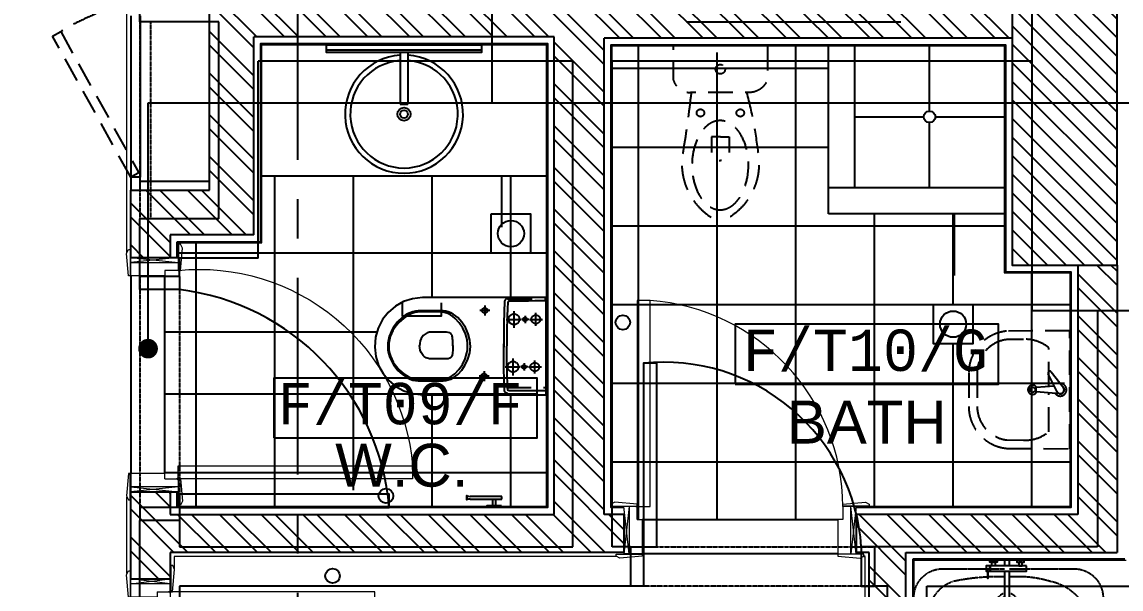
# Model space of a CAD drawing. Header units: millimetres. Extents: x 186805 to 449048, y 2167 to 51540.
# Drawn here: x 407528 to 411718, y 35672 to 37832 of the extents above; entities that cross this region are included whole.
import ezdxf
from ezdxf.enums import TextEntityAlignment as Align

# ---------------------------------------------------------------- set-up
doc = ezdxf.new("R2010")
doc.units = ezdxf.units.MM
for name, pattern in [('3117.NEW ID XR$0$BF$0$CENTER', [2, 1.25, -0.25, 0.25, -0.25]), ('BC$0$DASHDOT2', [0.5, 0.25, -0.125, 0, -0.125]), ('BC$0$HIDDEN2', [0.1875, 0.125, -0.0625]), ('BC$0$XR-BAS2-BLOCK-B$1$CENTER', [2, 1.25, -0.25, 0.25, -0.25]), ('HIDDEN2', [0.1875, 0.125, -0.0625])]:
    doc.linetypes.add(name, pattern=pattern)
doc.layers.get('0').update_dxf_attribs({"linetype": 'CONTINUOUS'})
for name, color, linetype, lineweight in [('0-60x60-C', 3, 'CONTINUOUS', 13), ('0-akl-plasterline', 9, 'CONTINUOUS', 13), ('LINE .05 P.05', 11, 'CONTINUOUS', 5)]:
    doc.layers.add(name, color=color, linetype=linetype, lineweight=lineweight)
for name, color, linetype in [('0-AKL-P1TILES', 8, 'CONTINUOUS'), ('0-AKL-P2TILES', 8, 'CONTINUOUS'), ('3117.NEW ID XR$0$BF$0$0-tiles', 9, 'CONTINUOUS'), ('3117.NEW ID XR$0$BF$0$A-AXES', 9, '3117.NEW ID XR$0$BF$0$CENTER'), ('3117.NEW ID XR$0$BF$0$NAK_DIM', 8, 'CONTINUOUS'), ('A-ABOVE DOOR', 1, 'HIDDEN2'), ('A-CONC-BLDG', 6, 'CONTINUOUS'), ('a-door', 4, 'CONTINUOUS'), ('A-ROOM_ID', 3, 'CONTINUOUS'), ('A-ROOM_NBR', 40, 'CONTINUOUS'), ('a-wall', 140, 'CONTINUOUS'), ('BC$0$a-sanit', 30, 'CONTINUOUS'), ('BC$0$NAK_FIXTURES', 4, 'CONTINUOUS'), ('BC--FIT-DRAIN', 2, 'CONTINUOUS'), ('BC-A-ABOV', 8, 'BC$0$HIDDEN2'), ('BC-A-AXES', 20, 'BC$0$DASHDOT2'), ('BC-A-HATCH', 8, 'CONTINUOUS'), ('BC-A-wall', 6, 'CONTINUOUS'), ('BC-dim', 1, 'CONTINUOUS'), ('BF$0$0-tiles', 9, 'CONTINUOUS'), ('BF$0$00', 7, 'CONTINUOUS'), ('BF$0$line', 1, 'CONTINUOUS'), ('TC$0$Nak_Tiletag', 3, 'CONTINUOUS'), ('TC-FLOORING', 41, 'CONTINUOUS')]:
    doc.layers.add(name, color=color, linetype=linetype)
doc.styles.add('SITE SURVEY ROOM$0$SITE SURVEY ROOM$0$XREF1$0$XREF1$0$XREF1$0$paris 2-3-4.DWG124$0$guest room-2$0$FINAL DRGS1$0$C2', font='swissk.ttf', dxfattribs={"height": 0.4})
doc.styles.add('style1', font='monos.ttf')
doc.styles.add('TC$0$Standard', font='txt')
doc.dimstyles.new('TC$0$POINTER', dxfattribs={"dimtxt": 80, "dimasz": 120, "dimexe": 20, "dimexo": 20, "dimgap": 20, "dimtad": 1, "dimdec": 0, "dimtxsty": 'TC$0$Standard', "dimcen": 2.5, "dimadec": 0, "dimazin": 0, "dimtfac": 1, "dimtdec": 0, "dimtix": 1, "dimtmove": 1, "dimatfit": 3, "dimldrblk": 'TC$0$_Dot', "dimfxl": 1, "dimarcsym": 0})
pattern_1 = [(315, (-189031.63, 11508.82), (-79.54951, -79.54951), []), (315, (-188978.59, 11508.82), (-79.54951, -79.54951), [])]

# ---------------------------------------------------------------- blocks, each defined once
blk = doc.blocks.new('A$C7C4A1575')
at = {"layer": 'A-ABOVE DOOR', "color": 8}
for p, q in [((38245.1, 15850), (39175.1, 15850)), ((39175.1, 15700), (38245.1, 15700)), ((40895.1, 14670), (40895.1, 15600)), ((41045.1, 14670), (41045.1, 15600)), ((41005.1, 13700), (41005.1, 14450)), ((41045.1, 13700), (41045.1, 14450))]:
    blk.add_line(p, q, dxfattribs=at)
at = {"layer": 'A-CONC-BLDG', "color": 8}
blk.add_lwpolyline([(37645.1, 13450), (37645.1, 14800), (37245.1, 14800), (37245.1, 13450)], close=True, dxfattribs=at)
at = {"layer": 'a-door', "color": 8}
for p, q in [((39111.2, 15850), (39161.2, 15850)), ((39125.1, 15850), (39175.1, 15850))]:
    blk.add_line(p, q, dxfattribs=at)
for points in [[(38245.1, 15700), (38295.1, 15700), (38295.1, 15850), (38245.1, 15850)], [(39125.1, 15700), (39075.1, 15700), (39075.1, 15000), (39125.1, 15000), (39125.1, 15850)], [(39175.1, 15700), (39111.2, 15700)], [(39175.1, 15700), (39125.1, 15700)], [(40895.1, 15550), (40095.1, 15550), (40095.1, 15500), (40895.1, 15500), (40895.1, 15600)], [(40895.1, 15550), (41045.1, 15550), (41045.1, 15600)], [(40045.1, 14770), (40045.1, 14820), (39895.1, 14820), (39895.1, 14770)], [(40895.1, 14670), (40895.1, 14720), (41045.1, 14720), (41045.1, 14670)]]:
    blk.add_lwpolyline(points, dxfattribs=at)
for centre, radius, start, end in [((39049.1, 15752), 755.8, 183.9428, 275.7704), ((41004.6, 15626.1), 912.7, 184.784, 263.1072)]:
    blk.add_arc(centre, radius, start, end, dxfattribs=at)
at = {"layer": 'a-wall', "color": 8}
for p, q in [((38045.1, 17900), (38045.1, 15850)), ((38195.1, 17900), (38195.1, 15850)), ((40895.1, 15850), (40895.1, 15950)), ((41045.1, 15950), (41045.1, 15600)), ((38045.1, 15850), (37245.1, 15850)), ((38195.1, 15850), (38245.1, 15850)), ((38245.1, 15700), (38245.1, 15850)), ((39175.1, 15850), (40895.1, 15850)), ((39175.1, 15700), (39175.1, 15850)), ((37395.1, 14800), (37395.1, 15700)), ((37395.1, 15700), (38245.1, 15700)), ((39175.1, 15700), (39245.1, 15700)), ((39245.1, 15700), (39245.1, 13850)), ((39395.1, 15700), (39395.1, 13850)), ((40895.1, 15700), (39395.1, 15700)), ((40895.1, 15600), (40895.1, 15700)), ((40895.1, 15600), (41045.1, 15600)), ((40895.1, 14670), (41045.1, 14670)), ((40895.1, 14670), (40895.1, 14600)), ((41045.1, 14670), (41045.1, 14450)), ((40595.1, 14600), (40895.1, 14600)), ((40595.1, 14600), (40595.1, 13850)), ((40745.1, 14450), (40745.1, 13700)), ((40745.1, 14450), (41045.1, 14450)), ((37645.1, 13850), (39245.1, 13850)), ((39395.1, 13850), (40595.1, 13850)), ((38962.1, 13700), (38145.1, 13700)), ((40745.1, 13700), (41045.1, 13700)), ((41045.1, 13700), (41045.1, 13250))]:
    blk.add_line(p, q, dxfattribs=at)
blk = doc.blocks.new('A$C32DD6ECA')
at = {"layer": '0-60x60-C', "color": 16, "xscale": 0.0418312498368323, "yscale": 0.0418312498368323, "zscale": 0.0418312498368323, "rotation": 180}
blk.add_blockref('A$C7C4A1575', (4397.08, 2202.64), dxfattribs=at)
blk = doc.blocks.new('3117.NEW ID XR$0$BF$0$BATH MIXER')
at = {"layer": '3117.NEW ID XR$0$BF$0$NAK_DIM'}
blk.add_hatch(color=1, dxfattribs=at).paths.add_polyline_path([(109.6, -18.2), (108, -18.2), (108, -35.6), (109.6, -35.6)])
at = {"layer": '3117.NEW ID XR$0$BF$0$NAK_DIM', "color": 1}
for p, q in [((108, -18.2), (108, -35.6)), ((109.6, -18.2), (109.6, -35.6))]:
    blk.add_line(p, q, dxfattribs=at)
for points in [[(-7.8, -18.2), (120.2, -18.2), (120.2, -35.6), (-7.8, -35.6)], [(0, -0.7), (23.5, -0.7), (23.5, -6.9), (0, -6.9)], [(6.4, -6.9), (17.1, -6.9), (17.1, -18.2), (6.4, -18.2)], [(108.6, -0.7), (85.1, -0.7), (85.1, -6.9), (108.6, -6.9)], [(102.2, -6.9), (91.5, -6.9), (91.5, -18.2), (102.2, -18.2)], [(113.6, -35.6), (116.5, -35.6), (116.5, -57.3), (113.6, -57.3)]]:
    blk.add_lwpolyline(points, close=True, dxfattribs=at)
for points in [[(46.1, -18.2), (46.1, -0.7), (62.5, -0.7), (62.5, -18.2)], [(62.5, -35.6), (62.5, -160.3), (46.1, -160.3), (46.1, -35.6)]]:
    blk.add_lwpolyline(points, dxfattribs=at)
blk = doc.blocks.new('3117.NEW ID XR$0$BF$0$A$C2D200C54')
at = {"color": 1}
for p, q in [((324.1, 32.4), (78.3, 32.4)), ((578.3, 32.4), (343.7, 32.4)), ((-32.4, -78.3), (-32.4, -1355.5)), ((689.1, -1355.5), (689.1, -78.3)), ((26.6, -136.4), (-5.8, -1210.8)), ((662.4, -1210.8), (630, -136.4)), ((-4.6, -625.9), (-9.5, -760.9)), ((661.2, -625.9), (666.2, -760.9))]:
    blk.add_line(p, q, dxfattribs=at)
at = {"color": 251}
for centre in [(320.1, -85.1), (347.5, -85.1), (314.4, -98.8), (320.1, -112.5), (333.8, -98.8), (333.8, -118.2), (347.5, -112.5), (353.2, -98.8)]:
    blk.add_circle(centre, 4.75, dxfattribs=at)
at = {"color": 1}
for centre, radius, start, end in [((78.3, -78.3), 110.7, 90, 180), ((291.4, -418.7), 422.1, 85.5577, 106.7228), ((371.8, -794.8), 797.6, 78.0678, 92.0174), ((578.3, -78.3), 110.7, 0, 90), ((207.8, -204.1), 193.4, 101.2931, 159.5303), ((497.2, -141.3), 132.9, 2.0978, 72.7123), ((333.8, -98.8), 40, 111.1128, 68.8872), ((333.8, -98.8), 26.7, 118.8369, 61.1631), ((161.7, -632), 166.4, 154.849, 177.9022), ((494.9, -632), 166.4, 2.0978, 25.151), ((95.2, -697.2), 122.6, 144.4748, 211.3296), ((561.5, -697.2), 122.6, 328.6704, 35.5252), ((193, -768.3), 202.7, 177.9022, 198.7642), ((463.6, -768.3), 202.7, 341.2358, 2.0978), ((215.6, -1218.9), 221.5, 177.9022, 217.9835), ((441.1, -1218.9), 221.5, 322.0165, 2.0978), ((144.7, -1355.5), 177.2, 180, 240.5846), ((328.3, -799.9), 625.2, 242.6416, 297.3584), ((511.9, -1355.5), 177.2, 299.4154, 0), ((328.3, -738.6), 817.3, 250.6666, 289.3334)]:
    blk.add_arc(centre, radius, start, end, dxfattribs=at)
at = {"layer": '3117.NEW ID XR$0$BF$0$NAK_DIM', "color": 1, "xscale": 1.200000000011639, "yscale": 1.200000000011639, "zscale": 1.200000000011639}
blk.add_blockref('3117.NEW ID XR$0$BF$0$BATH MIXER', (268.7, 65.3), dxfattribs=at)
blk = doc.blocks.new('BF$0$LEGER TOILET ROLL HOLDER TOP VIEW')
at = {"layer": 'BF$0$line', "color": 1, "linetype": 'Continuous', "ltscale": 2}
for p, q in [((29.8, 0), (-91.7, 0)), ((29.8, -10), (29.8, 0)), ((-91.7, -10), (29.8, -10))]:
    blk.add_line(p, q, dxfattribs=at)
for points in [[(-103.2, -12.2), (-103.2, 2.2), (-105.8, 2.2), (-105.8, -12.2)], [(27.5, -35.8), (-27.5, -35.8), (-27.5, -38.5), (27.5, -38.5)], [(5, -10), (5, -35.8), (-5, -35.8), (-5, -10)]]:
    blk.add_lwpolyline(points, close=True, dxfattribs=at)
for centre, start, end in [((-89.4, 43.4), 251.4193, 266.8894), ((-89.4, -53.4), 93.1106, 108.5807)]:
    blk.add_arc(centre, 43.5, start, end, dxfattribs=at)
blk = doc.blocks.new('A$C2864007E')
at = {"layer": 'LINE .05 P.05'}
for p, q in [((167, 930), (17, 910)), ((17, 860), (17, 930)), ((17, 930), (167, 910)), ((167, 930), (167, 880)), ((17, 910), (167, 910)), ((167, 880), (117, 880)), ((117, 880), (117, 860)), ((117, 860), (17, 860)), ((17, 120), (17, 50)), ((117, 120), (17, 120)), ((117, 100), (117, 120)), ((117, 100), (167, 100)), ((172, 100), (160.8, 100)), ((167, 95.2), (167, 105.9)), ((167, 100), (167, 50)), ((167, 70), (17, 50)), ((17, 70), (167, 50)), ((167, 70), (17, 70))]:
    blk.add_line(p, q, dxfattribs=at)
for points in [[(184, 965.3), (176.5, 980), (169, 980), (169, 880), (176, 880)], [(0, 945.1), (7.5, 959.8), (15, 959.8), (15, 859.8), (8, 859.8)], [(947, 150), (947, 100), (167, 100), (167, 150)], [(0, 34.7), (7.5, 20), (15, 20), (15, 120), (8, 120)], [(184, 14.7), (176.5, 0), (169, 0), (169, 100), (176, 100)]]:
    blk.add_lwpolyline(points, close=True, dxfattribs=at)
blk.add_circle((167, 100.2), 2.95, dxfattribs=at)
blk.add_arc((169.7, 101.2), 778.8, 3.595, 90.198, dxfattribs=at)
blk = doc.blocks.new('A$C343D1C16')
at = {"layer": 'LINE .05 P.05'}
for p, q in [((17, 874), (17, 944)), ((197, 924), (17, 944)), ((17, 924), (197, 944)), ((197, 924), (17, 924)), ((197, 894), (197, 944)), ((147, 894), (147, 874)), ((147, 894), (197, 894)), ((202, 894), (190.8, 894)), ((197, 898.8), (197, 888.1)), ((147, 874), (17, 874)), ((17, 120), (17, 50)), ((147, 120), (17, 120)), ((147, 100), (147, 120)), ((197, 100), (147, 100)), ((197, 50), (197, 100)), ((197, 50), (17, 70)), ((17, 50), (197, 70)), ((17, 70), (197, 70))]:
    blk.add_line(p, q, dxfattribs=at)
for points in [[(0, 959.3), (7.5, 974), (15, 974), (15, 874), (8, 874)], [(214, 979.3), (206.5, 994), (199, 994), (199, 894), (206, 894)], [(1091, 844), (1091, 894), (197, 894), (197, 844)], [(0, 34.9), (7.5, 20.2), (15, 20.2), (15, 120.2), (8, 120.2)], [(214, 14.7), (206.5, 0), (199, 0), (199, 100), (206, 100)]]:
    blk.add_lwpolyline(points, close=True, dxfattribs=at)
blk.add_circle((197, 893.8), 2.95, dxfattribs=at)
blk.add_arc((278.8, 910.8), 815, 264.2401, 355.2954, dxfattribs=at)
blk = doc.blocks.new('A$C6AB666F1')
at = {"layer": 'LINE .05 P.05'}
for p, q in [((100, 172), (100, 160.8)), ((100, 167), (50, 167)), ((70, 167), (50, -13)), ((70, -13), (50, 167)), ((70, 167), (70, -13)), ((95.2, 167), (105.9, 167)), ((100, 117), (100, 167)), ((935, 167), (885, 167)), ((885, 167), (885, 117)), ((935, 167), (915, -13)), ((935, -13), (915, 167)), ((915, -13), (915, 167)), ((100, 117), (120, 117)), ((120, 117), (120, -13)), ((865, 117), (865, -13)), ((885, 117), (865, 117)), ((120, -13), (50, -13)), ((865, -13), (935, -13))]:
    blk.add_line(p, q, dxfattribs=at)
for points in [[(150, 952), (100, 952), (100, 167), (150, 167)], [(150, 952), (100, 952), (100, 167), (150, 167)], [(14.7, 184), (0, 176.5), (0, 169), (100, 169), (100, 176)], [(970.3, 184), (985, 176.5), (985, 169), (885, 169), (885, 176)], [(34.7, -30), (20, -22.5), (20, -15), (120, -15), (120, -22)], [(950.1, -30), (964.8, -22.5), (964.8, -15), (864.8, -15), (864.8, -22)]]:
    blk.add_lwpolyline(points, close=True, dxfattribs=at)
blk.add_circle((100.2, 167), 2.95, dxfattribs=at)
blk.add_arc((92.2, 161.3), 792.8, 0.41, 85.8219, dxfattribs=at)
blk = doc.blocks.new('TC$0$_Dot')
at = {"color": 0, "linetype": 'ByBlock', "lineweight": -2}
blk.add_line((-0.5, 0), (-1, 0), dxfattribs=at)
at = {"color": 0, "linetype": 'ByBlock', "const_width": 0.5}
blk.add_lwpolyline([(-0.25, 0, 1), (0.25, 0, 1)], format="xyb", close=True, dxfattribs=at)
blk = doc.blocks.new('A$C7DAB1636')
at = {"layer": 'BC-A-HATCH'}
h = blk.add_hatch(dxfattribs=at)
h.set_pattern_fill('ANSI32', color=256, scale=300, style=0)
h.set_pattern_definition(pattern_1)
h.paths.add_polyline_path([(22963.3, 5282.1), (16532.4, 5282.1), (16532.4, 5552.1), (16167.4, 5552.1), (16167.4, 5752.1), (16582.4, 5752.1), (16582.4, 6512.1), (16732.4, 6512.1), (16732.4, 5482.1), (19397.4, 5482.1), (19397.4, 7492.1), (19347.4, 7492.1), (19347.4, 7637.1), (20192.4, 7637.1), (20192.4, 8587.1), (20342.4, 8587.1), (20342.4, 7492.1), (19537.4, 7492.1), (19537.4, 5482.1), (21677.4, 5482.1), (21677.4, 5892.1), (21747.4, 5892.1), (21777.4, 5862.1), (21777.4, 5482.1), (22713.3, 5482.1), (22713.3, 6403.1), (22322.3, 6403.1), (22284.2, 6441.2), (22284.2, 6503.1), (22713.3, 6503.1), (22713.3, 7492.1), (21331.3, 7492.1), (21331.3, 7622.1), (22076.3, 7622.1), (22076.3, 9727.1), (21326.3, 9727.1), (21326.3, 9877.1), (22076.3, 9877.1), (22076.3, 11787.1), (21381.3, 11787.1), (21381.3, 11937.1), (22076.3, 11937.1), (22076.3, 13612.1), (22176.3, 13570.7), (22176.3, 9087.4), (22317.4, 9087.4), (22317.4, 13519.5), (22417.4, 13478.1), (22417.4, 9087.1), (22963.3, 9087.1)])
h.paths.add_polyline_path([(22813.3, 5482.1), (22863.3, 5482.1), (22863.3, 7492.1), (22813.3, 7492.1)], flags=16)
h.paths.add_polyline_path([(22863.3, 7537.2), (22863.3, 8937.1), (22267.4, 8937.1), (22267.4, 7537.2)], flags=16)
h = blk.add_hatch(dxfattribs=at)
h.set_pattern_fill('ANSI32', color=256, scale=300, style=0)
h.set_pattern_definition(pattern_1)
h.paths.add_polyline_path([(18462.4, 7492.1), (16732.4, 7492.1), (16732.4, 7392.1), (16582.4, 7392.1), (16582.4, 7722.6), (16732.4, 7722.6), (16732.4, 7637.1), (18196.4, 7637.1), (18196.4, 9457.1), (17051.4, 9457.1), (17051.4, 8702.1), (16732.4, 8702.1), (16732.4, 8616.6), (16582.4, 8616.6), (16582.4, 8872.1), (16617.4, 8872.1), (16882.4, 8872.1), (16882.4, 9587.1), (16582.4, 9587.1), (16582.4, 10062.1), (16429.4, 10062.1), (16429.4, 10212.1), (16582.4, 10212.1), (16582.4, 12007.1), (16732.4, 12007.1), (16732.4, 11937.1), (17577.4, 11937.1), (17577.4, 11787.1), (16732.4, 11787.1), (16732.4, 9787.1), (17032.4, 9787.1), (17032.4, 9627.1), (18557.4, 9627.1), (18557.4, 10232.1), (18707.4, 10232.1), (18707.4, 9642.1), (19457.4, 9642.1), (19457.4, 11787.1), (18462.4, 11787.1), (18462.4, 11937.1), (19459.4, 11937.1), (19459.4, 12031.6), (19609.4, 12031.6), (19609.4, 11937.1), (20342.4, 11937.1), (20342.4, 11787.1), (19642.4, 11787.1), (19642.4, 9877.1), (19942.4, 9877.1), (19942.4, 9452.1), (18387.4, 9452.1), (18387.4, 7637.1), (18462.4, 7637.1)])
h = blk.add_hatch(dxfattribs=at)
h.set_pattern_fill('ANSI31', color=1, scale=400, style=0)
h.set_pattern_definition([(315, (-188959.54, 11583.905), (-35.355339, -35.355339), [])])
h.paths.add_polyline_path([(20342.4, 8587.1), (19942.4, 8587.1), (19942.4, 9877.1), (20342.4, 9877.1)])
at = {"layer": '0-AKL-P1TILES'}
blk.add_line((16617.4, 8907.1), (16882.4, 8907.1), dxfattribs=at)
at = {"layer": '0-AKL-P2TILES'}
for p, q in [((18517.4, 7617.1), (18517.4, 9422.1)), ((18817.4, 7617.1), (18817.4, 9397.1)), ((19117.4, 7617.1), (19117.4, 9422.1)), ((18417.4, 9337.1), (19242.4, 9337.1)), ((18417.4, 9037.1), (19242.4, 9037.1)), ((17131.4, 7666.9), (17131.4, 8927.1)), ((17431.4, 7730.1), (17431.4, 8926.9)), ((17731.4, 8463.7), (17731.4, 8926.9)), ((18031.4, 8463.4), (18031.4, 8926.9)), ((19417.4, 7667.1), (19417.4, 8782.1)), ((19717.4, 8437.1), (19717.4, 8782.1)), ((18417.4, 8737.1), (19912.4, 8737.1)), ((17956.4, 8632.4), (16762.4, 8632.4)), ((16831.4, 7667.1), (16831.4, 8672.1)), ((20017.4, 7667.1), (20017.4, 8557.1)), ((18417.4, 8437.1), (20162.4, 8437.1)), ((17520.8, 8332.1), (16712.4, 8332.1)), ((19717.4, 7667.1), (19717.4, 8287.1)), ((18417.4, 8137.1), (20141.8, 8137.1)), ((18126.4, 8095.4), (16712.4, 8095.4)), ((17731.4, 7666.9), (17731.4, 8097.6)), ((18031.4, 7666.9), (18031.4, 8093)), ((18417.4, 7837.1), (20162.4, 7837.1)), ((18166.4, 7795.4), (16712.4, 7795.4))]:
    blk.add_line(p, q, dxfattribs=at)
at = {"layer": '0-AKL-P2TILES', "color": 4}
for points in [[(17956.4, 8782.1), (18106.4, 8782.1), (18106.4, 8632.1), (17956.4, 8632.1)], [(19642.4, 8437.1), (19792.4, 8437.1), (19792.4, 8287.1), (19642.4, 8287.1)]]:
    blk.add_lwpolyline(points, close=True, dxfattribs=at)
for centre in [(18031.4, 8707.1), (19717.4, 8362.1)]:
    blk.add_circle(centre, 50, dxfattribs=at)
at = {"layer": '0-akl-plasterline', "color": 61}
for p, q in [((16567.4, 8635.7), (16567.4, 10047.1)), ((16567.4, 7411.3), (16567.4, 7703.4)), ((16747.4, 7477.1), (16747.4, 7431.3)), ((18433.4, 7477.1), (16747.4, 7477.1)), ((19382.4, 5497.1), (19382.4, 7477.1)), ((20376.4, 7462.1), (19567.4, 7462.1)), ((19567.4, 7462.1), (19567.4, 5512.1))]:
    blk.add_line(p, q, dxfattribs=at)
for points in [[(16762.4, 8672.1), (17081.4, 8672.1), (17081.4, 9427.1), (18166.4, 9427.1), (18166.4, 7667.1), (16762.4, 7667.1), (16762.4, 7722.6)], [(18462.4, 7667.1), (18417.4, 7667.1), (18417.4, 9422.1), (19912.4, 9422.1), (19912.4, 8557.1), (20162.4, 8557.1), (20162.4, 7667.1), (19347.4, 7667.1)]]:
    blk.add_lwpolyline(points, dxfattribs=at)
at = {"layer": '3117.NEW ID XR$0$BF$0$0-tiles'}
for p, q in [((18170.4, 9431.1), (18170.4, 7663.1)), ((16758.4, 7663.1), (16758.4, 7722.6)), ((18170.4, 7663.1), (16758.4, 7663.1)), ((20372.4, 7466.1), (19563.4, 7466.1)), ((19563.4, 7466.1), (19563.4, 5508.1))]:
    blk.add_line(p, q, dxfattribs=at)
blk.add_lwpolyline([(18462.4, 7663.1), (18413.4, 7663.1), (18413.4, 9426.1), (19916.4, 9426.1), (19916.4, 8561.1), (20166.4, 8561.1), (20166.4, 7663.1), (19347.4, 7663.1)], dxfattribs=at)
at = {"layer": 'A-ROOM_NBR'}
for points in [[(18886.2, 8133.9), (19889.9, 8133.9), (19889.9, 8362.1), (18886.2, 8362.1)], [(17127.6, 7928.7), (18131.3, 7928.7), (18131.3, 8156.8), (17127.6, 8156.8)]]:
    blk.add_lwpolyline(points, close=True, dxfattribs=at)
at = {"layer": 'BC$0$a-sanit', "color": 3}
blk.add_line((17081.4, 8927.1), (18166.4, 8927.1), dxfattribs=at)
at = {"layer": 'BC$0$NAK_FIXTURES', "color": 1}
for p, q in [((17328.9, 9407.1), (17918.9, 9407.1)), ((17608.9, 9397.1), (17608.9, 9200.7)), ((17638.9, 9397.1), (17638.9, 9200.7)), ((17608.9, 9200.7), (17638.9, 9200.7))]:
    blk.add_line(p, q, dxfattribs=at)
at = {"layer": 'BC$0$NAK_FIXTURES', "color": 2}
blk.add_lwpolyline([(17328.9, 9427.1), (17918.9, 9427.1), (17918.9, 9397.1), (17328.9, 9397.1)], close=True, dxfattribs=at)
at = {"layer": 'BC$0$NAK_FIXTURES', "color": 1}
for radius in [25, 15]:
    blk.add_circle((17623.9, 9162.1), radius, dxfattribs=at)
at = {"layer": 'BC$0$NAK_FIXTURES'}
blk.add_arc((17623.9, 9162.1), 225, 93.8226, 86.1774, dxfattribs=at)
at = {"layer": 'BC$0$NAK_FIXTURES', "color": 2}
blk.add_arc((17623.9, 9162.1), 205, 94.1961, 85.8039, dxfattribs=at)
at = {"layer": 'BC--FIT-DRAIN', "color": 3}
blk.add_circle((19627.4, 9152.1), 22.1, dxfattribs=at)
at = {"layer": 'BC-A-ABOV', "ltscale": 750}
for p, q in [((17931.7, 8433.3), (17931.7, 8394.6)), ((17951.4, 8414.4), (17912.7, 8414.4)), ((20162.4, 8337.1), (19921.4, 8335.5)), ((19985.3, 8304.2), (19921.7, 8303.4)), ((20162.4, 7887.1), (20162.4, 8337.1)), ((20082.1, 8124.4), (20082.1, 8272)), ((19776.7, 8175.6), (19776.7, 8048.7)), ((19808.9, 8175.6), (19808.9, 8048.7)), ((20113.6, 8104.5), (20080.1, 8172.6)), ((20138.1, 8119.8), (20091.5, 8179.7)), ((20031.9, 8103.6), (20031.9, 8120.6)), ((20103.1, 8126), (20033.4, 8120.6)), ((20033.4, 8103.6), (20033.4, 8120.6)), ((20125.8, 8096.5), (20033.4, 8103.6)), ((20082.1, 7952.3), (20082.1, 8099.9)), ((19921.7, 7920.9), (19985.3, 7920.1)), ((19921.4, 7888.7), (20162.4, 7887.1))]:
    blk.add_line(p, q, dxfattribs=at)
blk.add_lwpolyline([(16613, 8939.1), (16582.4, 8922.1), (16284.3, 9460.1), (16314.9, 9477)], close=True, dxfattribs=at)
at = {"layer": 'BC-A-ABOV', "ltscale": 750, "flags": 128}
for points in [[(19009.9, 9422.1), (18649.9, 9422.1), (18649.9, 9295.1, 0.346694), (18716.6, 9244.9), (18716.6, 9244.9)], [(19009.9, 9422.1), (19009.9, 9422.1), (19009.9, 9296.1, -0.316905), (18943.3, 9244.9), (18716.6, 9244.9)], [(18718.5, 9243.7, -0.012385), (18687.6, 9019.4, 0.329237), (18809.5, 8761, 0.127766), (18829.9, 8756, 0.127766)], [(18930.1, 9244.9, -0.035329), (18975, 9002.7, -0.309814), (18850.3, 8761, -0.127766), (18829.9, 8756, -0.127766)], [(18829.9, 9075.4), (18795.9, 9075.4), (18795.9, 9009.2, 0.321354), (18829.9, 8985.2, 240.991361)], [(18829.9, 9075.4), (18863.9, 9075.4), (18863.9, 9009.2, -0.321354), (18829.9, 8985.2, -240.991361)]]:
    blk.add_lwpolyline(points, format="xyb", dxfattribs=at)
at = {"layer": 'BC-A-ABOV', "ltscale": 750}
for points in [[(18160, 8463.6), (18157.5, 8463.6), (18152.5, 8463.6), (18135.9, 8463.6), (18111.8, 8463.6), (18081.2, 8463.6), (18045.7, 8463.6), (18006.3, 8463.6), (17921.7, 8463.6), (17837.7, 8463.6), (17799.3, 8463.6), (17764.9, 8463.7), (17735.8, 8463.7), (17713.5, 8463.7), (17699.1, 8463.7), (17695.3, 8463.7), (17694, 8463.7), (17656.8, 8459.2), (17622.2, 8447.8), (17591, 8430.2), (17564, 8407), (17541.8, 8379.2), (17525.3, 8347.4), (17515.1, 8312.4), (17512, 8275), (17512, 8275)], [(17921.6, 8414.3), (17921.6, 8415.3), (17921.8, 8416.3), (17922.1, 8417.3), (17922.4, 8418.2), (17922.8, 8419.1), (17923.3, 8420), (17923.9, 8420.8), (17924.6, 8421.5), (17925.3, 8422.1), (17926.1, 8422.7), (17926.9, 8423.2), (17927.8, 8423.7), (17928.8, 8424), (17929.7, 8424.3), (17930.8, 8424.4), (17931.8, 8424.5), (17932.9, 8424.4), (17933.9, 8424.3), (17934.8, 8424), (17935.8, 8423.7), (17936.7, 8423.2), (17937.5, 8422.7), (17938.3, 8422.1), (17939, 8421.5), (17939.7, 8420.8), (17940.3, 8420), (17940.8, 8419.1), (17941.2, 8418.2), (17941.6, 8417.3), (17941.8, 8416.3), (17942, 8415.3), (17942, 8414.3), (17942, 8413.2), (17941.8, 8412.2), (17941.6, 8411.2), (17941.2, 8410.3), (17940.8, 8409.4), (17940.3, 8408.6), (17939.7, 8407.8), (17939, 8407), (17938.3, 8406.4), (17937.5, 8405.8), (17936.7, 8405.3), (17935.8, 8404.9), (17934.8, 8404.5), (17933.9, 8404.3), (17932.9, 8404.1), (17931.8, 8404.1), (17930.8, 8404.1), (17929.7, 8404.3), (17928.8, 8404.5), (17927.8, 8404.9), (17926.9, 8405.3), (17926.1, 8405.8), (17925.3, 8406.4), (17924.6, 8407), (17923.9, 8407.8), (17923.3, 8408.6), (17922.8, 8409.4), (17922.4, 8410.3), (17922.1, 8411.2), (17921.8, 8412.2), (17921.6, 8413.2), (17921.6, 8414.3)], [(18018.4, 8458.7), (18015.2, 8458.3), (18012.5, 8457.2), (18010.5, 8455.9), (18009.2, 8454.5), (18007.9, 8452.3), (18007.5, 8449.7), (18006.7, 8435.2), (18006.1, 8421.7), (18005.6, 8409.2), (18005.2, 8397.6), (18004.6, 8376.2), (18004.3, 8356.5), (18004.2, 8318.4), (18004.2, 8297.8), (18004.2, 8286.7), (18004.3, 8274.8)], [(18166.2, 8450.6), (18165.8, 8450.6), (18164.7, 8450.6), (18162.8, 8450.6), (18160.3, 8450.6), (18153.6, 8450.6), (18144.9, 8450.5), (18134.6, 8450.5), (18123.1, 8450.4), (18098.1, 8450.3), (18073.1, 8450.2), (18061.6, 8450.2), (18051.3, 8450.1), (18042.6, 8450.1), (18035.8, 8450.1), (18033.4, 8450.1), (18031.5, 8450.1), (18030.4, 8450), (18030, 8450), (18024.3, 8450), (18022.3, 8449.6), (18021, 8448.7), (18019.8, 8445.1), (18019.3, 8440.3), (18018.6, 8425.9), (18018, 8412.9), (18017.5, 8401.1), (18017.1, 8390.4), (18016.7, 8380.5), (18016.5, 8371.3), (18016.2, 8354.3), (18016, 8338), (18016, 8321), (18016.1, 8311.9), (18016.1, 8302.1), (18016.1, 8291.4), (18016.1, 8279.8)], [(18018.4, 8458.7), (18166.4, 8458.7)], [(18155.2, 8093.3), (18159.5, 8093.3), (18161.8, 8093.3), (18162.8, 8093.3), (18165.4, 8094.3), (18166.4, 8096.9), (18166.4, 8097.9), (18166.4, 8101), (18166.4, 8105.9), (18166.4, 8112.5), (18166.4, 8120.7), (18166.4, 8130.4), (18166.4, 8153.6), (18166.4, 8181.1), (18166.4, 8211.8), (18166.4, 8278.5), (18166.4, 8345.1), (18166.4, 8375.8), (18166.4, 8403.3), (18166.4, 8426.5), (18166.4, 8436.2), (18166.4, 8444.4), (18166.4, 8451.1), (18166.4, 8456), (18166.4, 8459), (18166.4, 8460), (18165.4, 8462.6), (18162.8, 8463.7), (18162.2, 8463.7), (18158.6, 8463.7)], [(17773.4, 8412.4), (17772.3, 8412.4), (17769.3, 8412.4), (17764.6, 8412.4), (17758.5, 8412.4), (17743.2, 8412.4), (17725.6, 8412.4), (17708.1, 8412.4), (17692.8, 8412.4), (17686.6, 8412.4), (17681.9, 8412.4), (17678.9, 8412.4), (17677.8, 8412.4), (17667.7, 8411.6), (17657.5, 8409.4), (17647.2, 8405.8), (17637, 8400.9), (17627, 8394.9), (17617.3, 8387.7), (17599.3, 8370.5), (17583.8, 8350.1), (17577.3, 8338.9), (17571.8, 8327.1), (17567.4, 8314.9), (17564.2, 8302.3), (17562.3, 8289.5), (17561.8, 8276.5), (17562.8, 8263.9), (17565, 8251.4), (17568.4, 8239.3), (17573, 8227.5), (17584.9, 8205.5), (17600.1, 8186), (17617.7, 8169.7), (17637, 8157.2), (17647.1, 8152.6), (17657.3, 8149.2), (17667.6, 8147.2), (17677.8, 8146.4), (17678.9, 8146.4), (17681.9, 8146.4), (17686.6, 8146.4), (17692.8, 8146.4), (17708.1, 8146.4), (17725.6, 8146.4), (17743.2, 8146.4), (17758.5, 8146.4), (17764.6, 8146.4), (17769.3, 8146.4), (17772.3, 8146.4), (17773.4, 8146.4), (17783.1, 8147.2), (17792.7, 8149.4), (17802.1, 8152.9), (17811.2, 8157.6), (17820.1, 8163.6), (17828.6, 8170.5), (17844.1, 8187.2), (17857.3, 8206.9), (17867.5, 8228.8), (17874.3, 8252.3), (17877, 8276.5), (17876.6, 8289), (17875, 8301.5), (17868.6, 8325.8), (17858.3, 8348.8), (17844.8, 8369.4), (17828.9, 8386.9), (17820.3, 8394.3), (17811.3, 8400.5), (17802, 8405.5), (17792.5, 8409.2), (17783, 8411.6), (17773.4, 8412.4), (17773.4, 8412.4)], [(17762.6, 8408.8), (17761.8, 8408.8), (17759.3, 8408.8), (17755.5, 8408.8), (17750.5, 8408.8), (17738.1, 8408.8), (17723.8, 8408.8), (17709.6, 8408.8), (17697.1, 8408.8), (17692.2, 8408.8), (17688.3, 8408.8), (17685.9, 8408.8), (17685, 8408.8), (17674.8, 8408), (17664.5, 8405.9), (17654, 8402.5), (17643.6, 8397.9), (17633.3, 8392.1), (17623.3, 8385.2), (17604.6, 8368.7), (17588.5, 8348.9), (17581.7, 8338), (17576, 8326.5), (17571.3, 8314.5), (17567.9, 8302.2), (17565.9, 8289.5), (17565.4, 8276.5), (17566.4, 8263.9), (17568.8, 8251.6), (17572.4, 8239.6), (17577.1, 8228.1), (17582.9, 8217.1), (17589.6, 8206.7), (17605.5, 8187.8), (17623.8, 8172.2), (17643.7, 8160.2), (17654, 8155.9), (17664.4, 8152.7), (17674.7, 8150.7), (17685, 8150), (17685.9, 8150), (17688.3, 8150), (17692.2, 8150), (17697.1, 8150), (17709.6, 8150), (17723.8, 8150), (17738.1, 8150), (17750.5, 8150), (17755.5, 8150), (17759.3, 8150), (17761.8, 8150), (17762.6, 8150), (17772.3, 8150.7), (17781.9, 8152.8), (17791.3, 8156.2), (17800.5, 8160.8), (17809.3, 8166.5), (17817.8, 8173.2), (17833.3, 8189.4), (17846.5, 8208.5), (17856.7, 8229.9), (17863.5, 8252.8), (17865.4, 8264.6), (17866.2, 8276.5), (17865.9, 8288.8), (17864.3, 8301), (17861.6, 8313), (17857.9, 8324.8), (17847.7, 8347.1), (17834.4, 8367.2), (17818.5, 8384.2), (17809.9, 8391.3), (17800.8, 8397.3), (17791.5, 8402.2), (17782, 8405.8), (17772.3, 8408), (17762.6, 8408.8)], [(18012.8, 8380.4), (18069.3, 8380.4)], [(18023, 8380.9), (18023.1, 8382.9), (18023.4, 8385), (18023.9, 8386.9), (18024.6, 8388.8), (18025.4, 8390.6), (18026.5, 8392.3), (18027.6, 8393.8), (18029, 8395.3), (18030.4, 8396.6), (18032, 8397.8), (18033.7, 8398.8), (18035.4, 8399.7), (18037.3, 8400.4), (18039.3, 8400.9), (18041.3, 8401.2), (18043.4, 8401.3), (18045.5, 8401.2), (18047.5, 8400.9), (18049.5, 8400.4), (18051.3, 8399.7), (18053.1, 8398.8), (18054.8, 8397.8), (18056.4, 8396.6), (18057.8, 8395.3), (18059.1, 8393.8), (18060.3, 8392.3), (18061.3, 8390.6), (18062.2, 8388.8), (18062.9, 8386.9), (18063.4, 8385), (18063.7, 8382.9), (18063.8, 8380.9), (18063.7, 8378.8), (18063.4, 8376.7), (18062.9, 8374.8), (18062.2, 8372.9), (18061.3, 8371.1), (18060.3, 8369.4), (18059.1, 8367.9), (18057.8, 8366.4), (18056.4, 8365.1), (18054.8, 8363.9), (18053.1, 8362.9), (18051.3, 8362), (18049.5, 8361.4), (18047.5, 8360.9), (18045.5, 8360.5), (18043.4, 8360.4), (18041.3, 8360.5), (18039.3, 8360.9), (18037.3, 8361.4), (18035.4, 8362), (18033.7, 8362.9), (18032, 8363.9), (18030.4, 8365.1), (18029, 8366.4), (18027.6, 8367.9), (18026.5, 8369.4), (18025.4, 8371.1), (18024.6, 8372.9), (18023.9, 8374.8), (18023.4, 8376.7), (18023.1, 8378.8), (18023, 8380.9), (18023, 8380.9)], [(18043.3, 8348.1), (18043.3, 8411.8)], [(18099.5, 8380.4), (18071.4, 8380.4)], [(18077.8, 8380.3), (18077.9, 8381.1), (18078, 8381.8), (18078.1, 8382.5), (18078.4, 8383.2), (18078.7, 8383.8), (18079.1, 8384.5), (18079.5, 8385), (18080, 8385.6), (18080.5, 8386), (18081.1, 8386.5), (18081.7, 8386.8), (18082.4, 8387.1), (18083, 8387.4), (18083.7, 8387.6), (18084.5, 8387.7), (18085.2, 8387.7), (18086, 8387.7), (18086.7, 8387.6), (18087.5, 8387.4), (18088.1, 8387.1), (18088.8, 8386.8), (18089.4, 8386.5), (18090, 8386), (18090.5, 8385.6), (18091, 8385), (18091.4, 8384.5), (18091.8, 8383.8), (18092.1, 8383.2), (18092.3, 8382.5), (18092.5, 8381.8), (18092.6, 8381.1), (18092.7, 8380.3), (18092.6, 8379.5), (18092.5, 8378.8), (18092.3, 8378.1), (18092.1, 8377.4), (18091.8, 8376.8), (18091.4, 8376.2), (18091, 8375.6), (18090.5, 8375.1), (18090, 8374.6), (18089.4, 8374.1), (18088.8, 8373.8), (18088.1, 8373.5), (18087.5, 8373.2), (18086.7, 8373), (18086, 8372.9), (18085.2, 8372.9), (18084.5, 8372.9), (18083.7, 8373), (18083, 8373.2), (18082.4, 8373.5), (18081.7, 8373.8), (18081.1, 8374.1), (18080.5, 8374.6), (18080, 8375.1), (18079.5, 8375.6), (18079.1, 8376.2), (18078.7, 8376.8), (18078.4, 8377.4), (18078.1, 8378.1), (18078, 8378.8), (18077.9, 8379.5), (18077.8, 8380.3), (18077.8, 8380.3)], [(18085.2, 8394.1), (18085.2, 8366)], [(18101.9, 8380.4), (18151.9, 8380.4)], [(18109.6, 8380.3), (18109.6, 8382), (18109.9, 8383.7), (18110.3, 8385.3), (18110.9, 8386.8), (18111.6, 8388.3), (18112.4, 8389.7), (18113.4, 8391), (18114.5, 8392.2), (18115.6, 8393.2), (18116.9, 8394.2), (18118.3, 8395), (18119.8, 8395.8), (18121.3, 8396.3), (18122.9, 8396.7), (18124.6, 8397), (18126.3, 8397.1), (18128, 8397), (18129.7, 8396.7), (18131.3, 8396.3), (18132.8, 8395.8), (18134.3, 8395), (18135.7, 8394.2), (18136.9, 8393.2), (18138.1, 8392.2), (18139.2, 8391), (18140.2, 8389.7), (18141, 8388.3), (18141.7, 8386.8), (18142.3, 8385.3), (18142.7, 8383.7), (18142.9, 8382), (18143, 8380.3), (18142.9, 8378.6), (18142.7, 8377), (18142.3, 8375.4), (18141.7, 8373.8), (18141, 8372.4), (18140.2, 8371), (18139.2, 8369.7), (18138.1, 8368.5), (18136.9, 8367.4), (18135.7, 8366.5), (18134.3, 8365.6), (18132.8, 8364.9), (18131.3, 8364.3), (18129.7, 8363.9), (18128, 8363.7), (18126.3, 8363.6), (18124.6, 8363.7), (18122.9, 8363.9), (18121.3, 8364.3), (18119.8, 8364.9), (18118.3, 8365.6), (18116.9, 8366.5), (18115.6, 8367.4), (18114.5, 8368.5), (18113.4, 8369.7), (18112.4, 8371), (18111.6, 8372.4), (18110.9, 8373.8), (18110.3, 8375.4), (18109.9, 8377), (18109.6, 8378.6), (18109.6, 8380.3), (18109.6, 8380.3)], [(18126.3, 8355.1), (18126.3, 8405.2)], [(17809.7, 8279.8), (17809.7, 8285.4), (17809.6, 8290.5), (17809.6, 8295.1), (17809.5, 8299.3), (17809.3, 8306.4), (17808.8, 8312), (17808, 8316.4), (17806.9, 8319.9), (17805.4, 8322.8), (17803.3, 8325.2), (17801, 8327.1), (17798.3, 8328.5), (17792.4, 8330.3), (17786.3, 8331), (17780.8, 8331.2), (17773.9, 8331.2), (17765.6, 8331.2), (17747.8, 8331.2), (17739.7, 8331.3), (17736.1, 8331.3), (17733, 8331.3), (17730.5, 8331.3), (17728.5, 8331.3), (17727.3, 8331.3), (17726.9, 8331.3), (17721.6, 8331), (17716.7, 8330.1), (17712.1, 8328.7), (17707.8, 8326.8), (17703.9, 8324.3), (17700.4, 8321.5), (17697.1, 8318.3), (17694.2, 8314.8), (17689.4, 8306.9), (17686, 8298.2), (17684, 8289), (17683.3, 8279.8)], [(17512, 8275), (17516.3, 8238.5), (17527.1, 8204.5), (17544, 8173.9), (17566.1, 8147.2), (17592.9, 8125.1), (17623.5, 8108.3), (17657.5, 8097.5), (17694, 8093.3), (17698.7, 8093.3), (17711.8, 8093.3), (17732.4, 8093.3), (17759.2, 8093.3), (17791.2, 8093.3), (17827.2, 8093.3), (17906.9, 8093.3), (17989.2, 8093.3), (18028.6, 8093.3), (18065.3, 8093.3), (18098.2, 8093.3), (18126.2, 8093.3), (18148.1, 8093.3), (18162.8, 8093.3)], [(17809.7, 8281.1), (17809.7, 8275.5), (17809.6, 8270.4), (17809.6, 8265.7), (17809.5, 8261.6), (17809.3, 8254.5), (17808.8, 8248.9), (17808, 8244.4), (17806.9, 8240.9), (17805.4, 8238.1), (17803.3, 8235.7), (17801, 8233.8), (17798.3, 8232.3), (17792.4, 8230.5), (17786.3, 8229.8), (17780.8, 8229.7), (17773.9, 8229.7), (17765.6, 8229.7), (17747.8, 8229.6), (17739.7, 8229.6), (17736.1, 8229.6), (17733, 8229.6), (17730.5, 8229.6), (17728.5, 8229.5), (17727.3, 8229.5), (17726.9, 8229.5), (17721.6, 8229.8), (17716.7, 8230.7), (17712.1, 8232.2), (17707.8, 8234.1), (17703.9, 8236.5), (17700.4, 8239.3), (17697.1, 8242.5), (17694.2, 8246.1), (17689.4, 8254), (17686, 8262.7), (17684, 8271.8), (17683.3, 8281.1)], [(18018.4, 8099), (18015.2, 8099.4), (18012.5, 8100.5), (18010.5, 8101.9), (18009.2, 8103.2), (18007.9, 8105.5), (18007.5, 8108), (18006.7, 8122.6), (18006.1, 8136.2), (18005.6, 8148.8), (18005.2, 8160.7), (18004.6, 8182.7), (18004.3, 8203), (18004.2, 8242.4), (18004.2, 8263.4), (18004.3, 8286.5)], [(18166.2, 8107.5), (18165.8, 8107.5), (18164.7, 8107.6), (18162.8, 8107.6), (18160.3, 8107.6), (18153.6, 8107.6), (18144.9, 8107.6), (18134.6, 8107.7), (18123.1, 8107.7), (18098.1, 8107.8), (18073.1, 8107.9), (18061.6, 8108), (18051.3, 8108), (18042.6, 8108.1), (18035.8, 8108.1), (18033.4, 8108.1), (18031.5, 8108.1), (18030.4, 8108.1), (18030, 8108.1), (18024.3, 8108.2), (18022.3, 8108.6), (18021, 8109.5), (18019.8, 8113.1), (18019.3, 8117.9), (18018.6, 8132.2), (18018, 8145.2), (18017.5, 8157), (18017.1, 8167.8), (18016.7, 8177.7), (18016.5, 8186.9), (18016.2, 8203.9), (18016, 8220.2), (18016, 8237.1), (18016.1, 8246.3), (18016.1, 8256.1), (18016.1, 8266.7), (18016.1, 8278.4)], [(18019.2, 8199.7), (18019.3, 8201.8), (18019.6, 8203.8), (18020.1, 8205.8), (18020.8, 8207.6), (18021.7, 8209.4), (18022.7, 8211.1), (18023.9, 8212.7), (18025.2, 8214.1), (18026.6, 8215.5), (18028.2, 8216.6), (18029.9, 8217.7), (18031.7, 8218.5), (18033.5, 8219.2), (18035.5, 8219.7), (18037.5, 8220), (18039.6, 8220.1), (18041.7, 8220), (18043.7, 8219.7), (18045.7, 8219.2), (18047.6, 8218.5), (18049.3, 8217.7), (18051, 8216.6), (18052.6, 8215.5), (18054, 8214.1), (18055.4, 8212.7), (18056.5, 8211.1), (18057.6, 8209.4), (18058.4, 8207.6), (18059.1, 8205.8), (18059.6, 8203.8), (18059.9, 8201.8), (18060, 8199.7), (18059.9, 8197.6), (18059.6, 8195.6), (18059.1, 8193.6), (18058.4, 8191.8), (18057.6, 8190), (18056.5, 8188.3), (18055.4, 8186.7), (18054, 8185.3), (18052.6, 8183.9), (18051, 8182.8), (18049.3, 8181.7), (18047.6, 8180.9), (18045.7, 8180.2), (18043.7, 8179.7), (18041.7, 8179.4), (18039.6, 8179.3), (18037.5, 8179.4), (18035.5, 8179.7), (18033.5, 8180.2), (18031.7, 8180.9), (18029.9, 8181.7), (18028.2, 8182.8), (18026.6, 8183.9), (18025.2, 8185.3), (18023.9, 8186.7), (18022.7, 8188.3), (18021.7, 8190), (18020.8, 8191.8), (18020.1, 8193.6), (18019.6, 8195.6), (18019.3, 8197.6), (18019.2, 8199.7), (18019.2, 8199.7)], [(18039.5, 8167), (18039.5, 8230.7)], [(18081.4, 8213), (18081.4, 8184.9)], [(18105.7, 8198.9), (18105.8, 8200.6), (18106, 8202.2), (18106.4, 8203.9), (18107, 8205.4), (18107.7, 8206.9), (18108.5, 8208.2), (18109.5, 8209.5), (18110.6, 8210.7), (18111.8, 8211.8), (18113.1, 8212.8), (18114.4, 8213.6), (18115.9, 8214.3), (18117.4, 8214.9), (18119, 8215.3), (18120.7, 8215.5), (18122.4, 8215.6), (18124.1, 8215.5), (18125.8, 8215.3), (18127.4, 8214.9), (18128.9, 8214.3), (18130.4, 8213.6), (18131.8, 8212.8), (18133.1, 8211.8), (18134.3, 8210.7), (18135.3, 8209.5), (18136.3, 8208.2), (18137.1, 8206.9), (18137.8, 8205.4), (18138.4, 8203.9), (18138.8, 8202.2), (18139.1, 8200.6), (18139.2, 8198.9), (18139.1, 8197.2), (18138.8, 8195.5), (18138.4, 8193.9), (18137.8, 8192.4), (18137.1, 8190.9), (18136.3, 8189.5), (18135.3, 8188.2), (18134.3, 8187), (18133.1, 8186), (18131.8, 8185), (18130.4, 8184.2), (18128.9, 8183.5), (18127.4, 8182.9), (18125.8, 8182.5), (18124.1, 8182.2), (18122.4, 8182.1), (18120.7, 8182.2), (18119, 8182.5), (18117.4, 8182.9), (18115.9, 8183.5), (18114.4, 8184.2), (18113.1, 8185), (18111.8, 8186), (18110.6, 8187), (18109.5, 8188.2), (18108.5, 8189.5), (18107.7, 8190.9), (18107, 8192.4), (18106.4, 8193.9), (18106, 8195.5), (18105.8, 8197.2), (18105.7, 8198.9), (18105.7, 8198.9)], [(18122.4, 8173.7), (18122.4, 8223.7)], [(17918.6, 8164.1), (17918.7, 8165.1), (17918.9, 8166.2), (17919.1, 8167.1), (17919.5, 8168.1), (17919.9, 8169), (17920.4, 8169.8), (17921, 8170.6), (17921.6, 8171.3), (17922.4, 8172), (17923.2, 8172.6), (17924, 8173.1), (17924.9, 8173.5), (17925.8, 8173.8), (17926.8, 8174.1), (17927.8, 8174.3), (17928.9, 8174.3), (17929.9, 8174.3), (17930.9, 8174.1), (17931.9, 8173.8), (17932.8, 8173.5), (17933.7, 8173.1), (17934.6, 8172.6), (17935.4, 8172), (17936.1, 8171.3), (17936.7, 8170.6), (17937.3, 8169.8), (17937.8, 8169), (17938.3, 8168.1), (17938.6, 8167.1), (17938.9, 8166.2), (17939, 8165.1), (17939.1, 8164.1), (17939, 8163), (17938.9, 8162), (17938.6, 8161.1), (17938.3, 8160.1), (17937.8, 8159.2), (17937.3, 8158.4), (17936.7, 8157.6), (17936.1, 8156.9), (17935.4, 8156.2), (17934.6, 8155.6), (17933.7, 8155.1), (17932.8, 8154.7), (17931.9, 8154.3), (17930.9, 8154.1), (17929.9, 8153.9), (17928.9, 8153.9), (17927.8, 8153.9), (17926.8, 8154.1), (17925.8, 8154.3), (17924.9, 8154.7), (17924, 8155.1), (17923.2, 8155.6), (17922.4, 8156.2), (17921.6, 8156.9), (17921, 8157.6), (17920.4, 8158.4), (17919.9, 8159.2), (17919.5, 8160.1), (17919.1, 8161.1), (17918.9, 8162), (17918.7, 8163), (17918.6, 8164.1), (17918.6, 8164.1)], [(17928.8, 8183.1), (17928.8, 8144.4)], [(18009.1, 8199.2), (18065.6, 8199.2)], [(18095.7, 8199.2), (18067.6, 8199.2)], [(18074, 8199.1), (18074.1, 8199.9), (18074.2, 8200.6), (18074.4, 8201.4), (18074.6, 8202), (18074.9, 8202.7), (18075.3, 8203.3), (18075.7, 8203.9), (18076.2, 8204.4), (18076.7, 8204.9), (18077.3, 8205.3), (18077.9, 8205.7), (18078.6, 8206), (18079.3, 8206.2), (18080, 8206.4), (18080.7, 8206.5), (18081.5, 8206.6), (18082.2, 8206.5), (18083, 8206.4), (18083.7, 8206.2), (18084.3, 8206), (18085, 8205.7), (18085.6, 8205.3), (18086.2, 8204.9), (18086.7, 8204.4), (18087.2, 8203.9), (18087.6, 8203.3), (18088, 8202.7), (18088.3, 8202), (18088.5, 8201.4), (18088.7, 8200.6), (18088.8, 8199.9), (18088.9, 8199.1), (18088.8, 8198.4), (18088.7, 8197.6), (18088.5, 8196.9), (18088.3, 8196.3), (18088, 8195.6), (18087.6, 8195), (18087.2, 8194.4), (18086.7, 8193.9), (18086.2, 8193.4), (18085.6, 8193), (18085, 8192.6), (18084.3, 8192.3), (18083.7, 8192.1), (18083, 8191.9), (18082.2, 8191.8), (18081.5, 8191.7), (18080.7, 8191.8), (18080, 8191.9), (18079.3, 8192.1), (18078.6, 8192.3), (18077.9, 8192.6), (18077.3, 8193), (18076.7, 8193.4), (18076.2, 8193.9), (18075.7, 8194.4), (18075.3, 8195), (18074.9, 8195.6), (18074.6, 8196.3), (18074.4, 8196.9), (18074.2, 8197.6), (18074.1, 8198.4), (18074, 8199.1), (18074, 8199.1)], [(18098, 8199.2), (18148.1, 8199.2)], [(17948.5, 8164.2), (17909.8, 8164.2)], [(18015.1, 8120.7), (18163.2, 8120.7)]]:
    blk.add_lwpolyline(points, dxfattribs=at)
for centre, radius in [((18829.9, 9333.5), 18), ((18754, 9167), 14.3), ((18905.9, 9167), 14.3), ((20020.1, 8112.1), 9.96)]:
    blk.add_circle(centre, radius, dxfattribs=at)
for centre, radius, start, end in [((16795.3, 8690.1), 921.9, 103.3487, 121.4009), ((19937.4, 8175.6), 160.7, 95.7106, 180), ((19937.8, 8175.5), 128.9, 97.1453, 179.943), ((19992.3, 8163.4), 141, 50.421, 92.8495), ((20085.8, 8176.2), 6.74, 32.0246, 212.0246), ((20020.1, 8112.1), 17.7, 29.1643, 330.4496), ((20125.8, 8112.1), 23.9, 216.3365, 90.8986), ((20032.6, 8120.6), 0.746, 0, 180), ((20032.6, 8103.6), 0.746, 180, 0), ((20125.8, 8112.1), 14.4, 200.4382, 43.611), ((20125.8, 8112.1), 15.6, 261.2948, 61.0799), ((19937.4, 8048.7), 160.7, 180, 264.2894), ((19937.8, 8048.8), 128.9, 180.057, 262.8547), ((19992.3, 8060.9), 141, 267.1505, 309.579)]:
    blk.add_arc(centre, radius, start, end, dxfattribs=at)
at = {"layer": 'BC-A-ABOV', "ltscale": 750, "extrusion": (0, 0, -1)}
blk.add_ellipse((18829.3, 8967.8), major_axis=(0, -170), ratio=0.633106, dxfattribs=at)
at = {"layer": 'BC-A-AXES', "color": 8, "linetype": 'BC$0$XR-BAS2-BLOCK-B$1$CENTER', "ltscale": 600}
blk.add_line((17217.4, 19338.7), (17217.4, 5210.8), dxfattribs=at)
at = {"layer": 'BC-A-wall'}
for p, q in [((16882.4, 8872.1), (16882.4, 9587.1)), ((18196.4, 9457.1), (17051.4, 9457.1)), ((17051.4, 8702.1), (17051.4, 9457.1)), ((18196.4, 7637.1), (18196.4, 9457.1)), ((19942.4, 9452.1), (18387.4, 9452.1)), ((18387.4, 7637.1), (18387.4, 9452.1)), ((16582.4, 8616.6), (16582.4, 8872.1)), ((16582.4, 8872.1), (16882.4, 8872.1)), ((16732.4, 8702.1), (16732.4, 8616.6)), ((17051.4, 8702.1), (16732.4, 8702.1)), ((16582.4, 8616.6), (16732.4, 8616.6)), ((20192.4, 8587.1), (20192.4, 7637.1)), ((20342.4, 8587.1), (20342.4, 7492.1)), ((16582.4, 7392.1), (16582.4, 7722.6)), ((16582.4, 7722.6), (16732.4, 7722.6)), ((16732.4, 7722.6), (16732.4, 7637.1)), ((16732.4, 7637.1), (18196.4, 7637.1)), ((18462.4, 7637.1), (18387.4, 7637.1)), ((18462.4, 7637.1), (18462.4, 7492.1)), ((20192.4, 7637.1), (19347.4, 7637.1)), ((19347.4, 7637.1), (19347.4, 7492.1)), ((18462.4, 7492.1), (16732.4, 7492.1)), ((16732.4, 7492.1), (16732.4, 7392.1)), ((19397.4, 7492.1), (19347.4, 7492.1)), ((19397.4, 5482.1), (19397.4, 7492.1)), ((19537.4, 7492.1), (20342.4, 7492.1)), ((19537.4, 5482.1), (19537.4, 7492.1)), ((16582.4, 7392.1), (16732.4, 7392.1))]:
    blk.add_line(p, q, dxfattribs=at)
at = {"layer": 'BC-A-wall', "color": 2}
for p, q in [((16582.4, 9537.1), (16582.4, 8922.1)), ((16617.4, 9537.1), (16617.4, 8922.1))]:
    blk.add_line(p, q, dxfattribs=at)
at = {"layer": 'BC-A-wall'}
blk.add_lwpolyline([(19942.4, 9877.1), (19942.4, 8587.1), (20342.4, 8587.1), (20342.4, 9877.1)], close=True, dxfattribs=at)
at = {"layer": 'BC-A-wall', "color": 4}
blk.add_lwpolyline([(16582.4, 8872.1), (16617.4, 8872.1), (16617.4, 8922.1), (16582.4, 8922.1)], close=True, dxfattribs=at)
at = {"layer": 'BC-dim'}
for centre in [(18458.1, 8368.5), (17555, 7707.5), (17351.3, 7402.8)]:
    blk.add_circle(centre, 27.8, dxfattribs=at)
at = {"layer": 'BF$0$0-tiles'}
for p, q in [((16732.4, 8616.6), (16762.4, 8616.6)), ((16732.4, 7722.6), (16762.4, 7722.6))]:
    blk.add_line(p, q, dxfattribs=at)
for points in [[(16758.4, 8676.1), (17077.4, 8676.1), (17077.4, 9431.1), (18170.4, 9431.1), (18170.4, 7663.1), (16758.4, 7663.1), (16758.4, 7722.6)], [(17077.4, 9431.1), (17077.4, 8702.1)], [(18462.4, 7663.1), (18413.4, 7663.1), (18413.4, 9426.1), (19916.4, 9426.1), (19916.4, 8561.1), (20166.4, 8561.1), (20166.4, 7663.1), (19347.4, 7663.1)], [(16758.4, 8616.6), (16758.4, 8676.1)]]:
    blk.add_lwpolyline(points, dxfattribs=at)
at = {"layer": 'TC-FLOORING', "color": 2}
for p, q in [((19242.4, 8782.1), (19242.4, 9422.1)), ((19342.4, 8882.1), (19342.4, 9422.1)), ((19916.4, 8882.1), (19242.4, 8882.1)), ((19912.4, 8782.1), (19242.4, 8782.1)), ((16582.4, 8546.6), (16582.4, 7792.6)), ((16712.4, 7792.6), (16712.4, 8546.6)), ((18532.4, 7617.1), (19277.4, 7617.1)), ((19277.4, 7487.1), (18532.4, 7487.1))]:
    blk.add_line(p, q, dxfattribs=at)
at = {"layer": 'TC-FLOORING'}
for p, q in [((19627.4, 9174.2), (19627.4, 9422.1)), ((19342.4, 9152.1), (19605.3, 9152.1)), ((19649.5, 9152.1), (19912.4, 9152.1)), ((19627.4, 8882.1), (19627.4, 9130)), ((17996.4, 8732.1), (17996.4, 8927.1)), ((19722.4, 8547.1), (19722.4, 8784.6)), ((18166.4, 8632.1), (18071.4, 8632.1))]:
    blk.add_line(p, q, dxfattribs=at)
at = {"layer": 'TC-FLOORING', "color": 61}
blk.add_line((19382.4, 7477.1), (19376.3, 7477.1), dxfattribs=at)
blk.add_lwpolyline([(16762.4, 8616.6), (16762.4, 8672.1)], dxfattribs=at)
at = {"layer": '3117.NEW ID XR$0$BF$0$A-AXES', "extrusion": (0, 0, -1), "zscale": -1}
blk.add_blockref('3117.NEW ID XR$0$BF$0$A$C2D200C54', (-20256.5, 7397.7), dxfattribs=at)
at = {"layer": 'BC-dim', "xscale": -1, "rotation": 180}
for name, p in [('A$C343D1C16', (16565.4, 8666.6)), ('A$C2864007E', (16565.4, 7442.1))]:
    blk.add_blockref(name, p, dxfattribs=at)
at = {"layer": 'BC-dim'}
blk.add_blockref('A$C6AB666F1', (18412.4, 7500.1), dxfattribs=at)
at = {"layer": 'BF$0$00'}
blk.add_blockref('BF$0$LEGER TOILET ROLL HOLDER TOP VIEW', (17967.4, 7705.6), dxfattribs=at)
at = {"layer": 'A-ROOM_ID', "color": 7, "style": 'style1'}
for s, p in [('F/T10/G', (18916.1, 8262.7)), ('F/T09/F', (17142.5, 8059.4))]:
    blk.add_text(s, height=157.5, dxfattribs=at).set_placement(p, align=Align.MIDDLE_LEFT)
at = {"layer": 'A-ROOM_ID', "style": 'SITE SURVEY ROOM$0$SITE SURVEY ROOM$0$XREF1$0$XREF1$0$XREF1$0$paris 2-3-4.DWG124$0$guest room-2$0$FINAL DRGS1$0$C2'}
for s, p in [('BATH', (19388.1, 7907.1)), ('W.C.', (17615.5, 7742.8))]:
    blk.add_text(s, height=163.55, dxfattribs=at).set_placement(p, align=Align.CENTER)
at = {"layer": 'TC$0$Nak_Tiletag', "color": 1}
for points in [[(17958.6, 11875.5), (17958.6, 9206)], [(16648, 8268.7), (16648, 9206), (21195.4, 9206)]]:
    blk.add_leader(points, dimstyle='TC$0$POINTER', override={"dimasz": 75, "dimtad": 0}, dxfattribs=at)

msp = doc.modelspace()

# ---------------------------------------------------------------- block references
at = {"linetype": 'ByBlock'}
msp.add_blockref('A$C7DAB1636', (391360.5, 28318.7), dxfattribs=at)
at = {"layer": '0-60x60-C', "color": 16, "xscale": 23.90557308239969, "yscale": 23.90557308239969, "zscale": 23.90557308239969}
msp.add_blockref('A$C32DD6ECA', (343908.2, -1123), dxfattribs=at)

doc.saveas('drawing.dxf')
